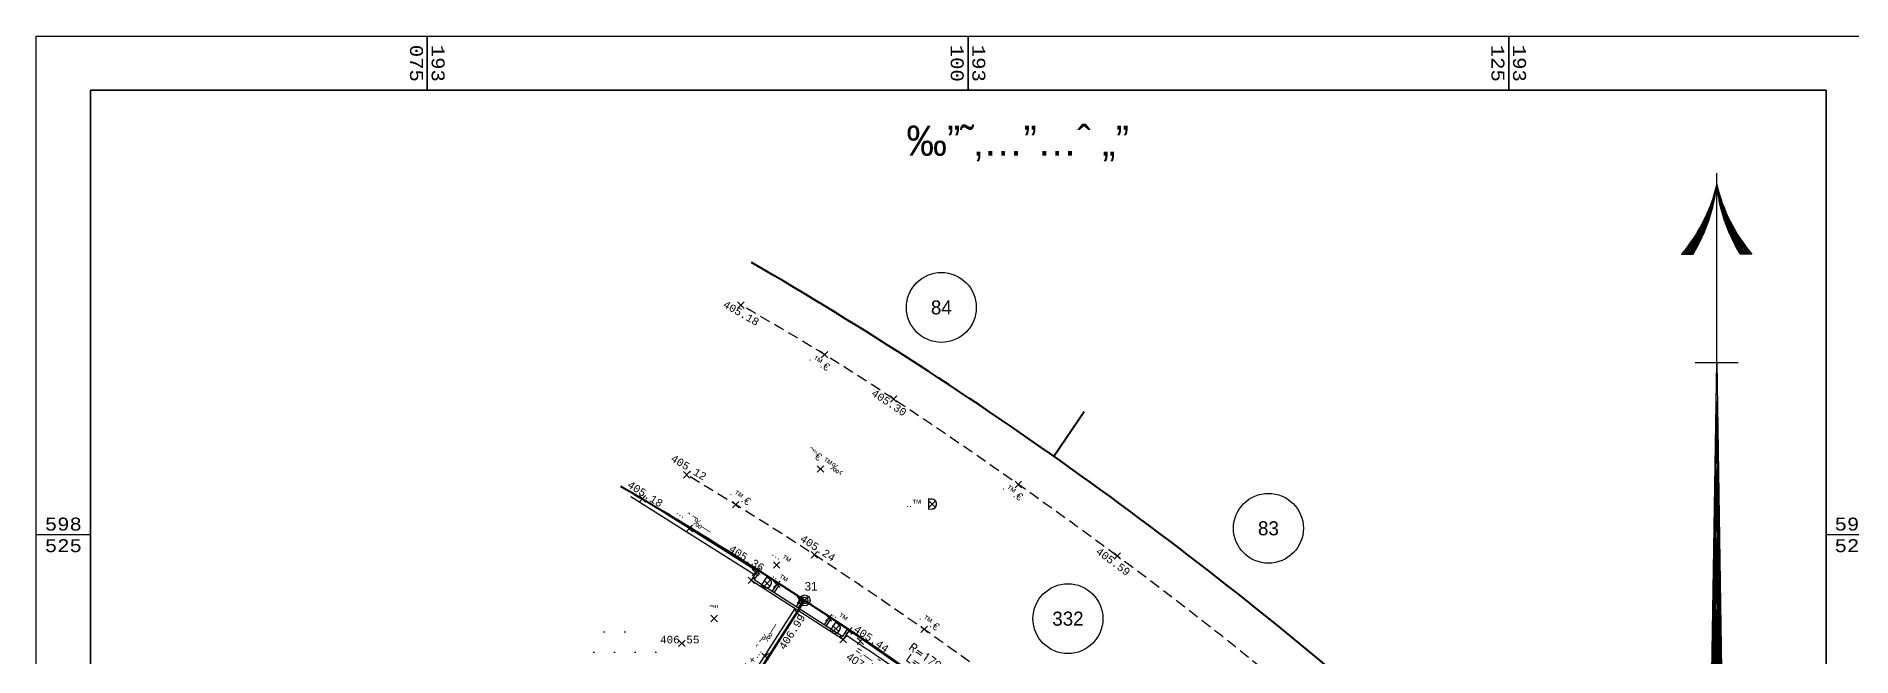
# Model space of a CAD drawing. Extents: x 193057 to 193206, y 598463 to 598548.
# Drawn here: x 193056.9 to 193140.9, y 598519.4 to 598548.1 of the extents above; entities that cross this region are included whole.
import ezdxf
from ezdxf.enums import TextEntityAlignment as Align

# ---------------------------------------------------------------- set-up
doc = ezdxf.new("R2010")
doc.units = 0
doc.header["$PDMODE"] = 3
doc.header["$PDSIZE"] = 0.15
doc.linetypes.add('DASHED', pattern=[0.75, 0.5, -0.25])
doc.linetypes.add('DASHED2', pattern=[0.375, 0.25, -0.125])
for name, color, linetype in [('0-GV-MS', 10, 'Continuous'), ('1', 7, 'Continuous'), ('111', 7, 'Continuous'), ('1201', 7, 'Continuous'), ('1202', 7, 'Continuous'), ('AS', 6, 'DASHED2'), ('BP', 12, 'Continuous'), ('DIM', 115, 'Continuous'), ('ENH', 2, 'Continuous'), ('ES', 3, 'Continuous'), ('ES-L', 3, 'DASHED'), ('KIR', 32, 'Continuous'), ('logo', 7, 'Continuous'), ('MAIM', 150, 'Continuous'), ('OVI-KIR', 7, 'Continuous'), ('POCODE', 3, 'Continuous'), ('POELEV', 7, 'Continuous'), ('RIZUF', 10, 'Continuous'), ('VAR', 7, 'Continuous')]:
    doc.layers.add(name, color=color, linetype=linetype)
doc.layers.add('GVUL', color=220, linetype='Continuous', lineweight=40)
for name, color, linetype, plot in [('PO', 2, 'Continuous', False), ('PONAME', 4, 'Continuous', False), ('Vp', 6, 'Continuous', False)]:
    doc.layers.add(name, color=color, linetype=linetype, plot=plot)
doc.styles.add('Border_Coord', font='monotxt.shx')
doc.styles.add('HEBTXT', font='hebtxt.shx')
doc.styles.add('M', font='monotxt')
doc.styles.add('ROMANC', font='romanc')
doc.styles.add('SYASTRO', font='SYASTRO')
doc.styles.add('TRHEBTXT', font='HEBTXT.SHX')
doc.dimstyles.new('GV-INSIDE', dxfattribs={"dimtxt": 0.37, "dimasz": 0, "dimexe": 0.18, "dimexo": 0.0625, "dimgap": 0, "dimtad": 0, "dimzin": 0, "dimtxsty": 'ROMANC', "dimblk": 'NONE', "dimcen": 0, "dimse1": 1, "dimse2": 1, "dimsd1": 1, "dimsd2": 1, "dimclrd": 256, "dimclrt": 256, "dimaunit": 1, "dimazin": 0, "dimtfac": 1, "dimtofl": 0, "dimtmove": 2, "dimatfit": 3, "dimldrblk": 'NONE', "dimfxl": 0, "dimtolj": 1, "dimtzin": 0, "dimarcsym": 0})
doc.dimstyles.new('GV-TOTAL', dxfattribs={"dimtxt": 0.45, "dimasz": 0, "dimexe": 0.18, "dimexo": 0.0625, "dimgap": 0.25, "dimtad": 1, "dimzin": 0, "dimtxsty": 'ROMANC', "dimblk": 'NONE', "dimcen": 0, "dimse1": 1, "dimse2": 1, "dimsd1": 1, "dimsd2": 1, "dimclrd": 256, "dimclrt": 256, "dimaunit": 1, "dimazin": 0, "dimtfac": 1, "dimtofl": 0, "dimtmove": 2, "dimatfit": 3, "dimldrblk": 'NONE', "dimfxl": 0, "dimtolj": 1, "dimtzin": 0, "dimarcsym": 0})

# ---------------------------------------------------------------- blocks, each defined once
blk = doc.blocks.new('*U18')
at = {"layer": 'PO'}
blk.add_point((0, 0), dxfattribs=at)
at = {"color": 0, "style": 'HEBTXT', "flags": 8}
blk.add_attdef('DESC', (0.046, -0.587), '', height=0.375, dxfattribs=at)
at = {"layer": 'POELEV', "color": 0, "style": 'HEBTXT'}
blk.add_attdef('ELEV', text='', height=0.375, dxfattribs=at).set_placement((1.423, -1.061), align=Align.RIGHT)
at = {"layer": 'PONAME', "color": 6, "style": 'HEBTXT'}
blk.add_attdef('NAME', (-0.002, 0.664), '', height=0.35, dxfattribs=at)
blk = doc.blocks.new('POKIR')
at = {"layer": 'PO', "color": 30}
blk.add_point((0, 0), dxfattribs=at)
at = {"layer": 'POELEV', "style": 'M'}
blk.add_attdef('ELEV', text='', height=0.35, dxfattribs=at).set_placement((0.81, 0), align=Align.RIGHT)
at = {"layer": 'PONAME', "color": 30, "style": 'HEBTXT'}
blk.add_attdef('NAME', (0, 0.36), '', height=0.4, dxfattribs=at)
blk = doc.blocks.new('PO0')
at = {"layer": 'PO'}
blk.add_point((0, 0), dxfattribs=at)
at = {"layer": 'POCODE', "style": 'HEBTXT'}
blk.add_attdef('CODE', text='', height=0.4, dxfattribs=at).set_placement((0, -0.562), align=Align.CENTER)
at = {"layer": 'POELEV', "style": 'M'}
blk.add_attdef('ELEV', text='', height=0.35, dxfattribs=at).set_placement((0.81, 0), align=Align.RIGHT)
at = {"layer": 'PONAME', "color": 0, "style": 'HEBTXT'}
blk.add_attdef('NAME', (0, 0.36), '', height=0.4, dxfattribs=at)
blk = doc.blocks.new('POES')
at = {"layer": 'PO', "color": 3}
blk.add_point((0, 0), dxfattribs=at)
at = {"layer": 'POELEV', "style": 'M'}
blk.add_attdef('ELEV', text='', height=0.35, dxfattribs=at).set_placement((0.81, 0), align=Align.RIGHT)
at = {"layer": 'PONAME', "color": 3, "style": 'HEBTXT'}
blk.add_attdef('NAME', (0, 0.36), '', height=0.4, dxfattribs=at)
blk = doc.blocks.new('ES')
at = {"layer": 'PO'}
blk.add_point((0, 0), dxfattribs=at)
at = {"color": 0, "style": 'HEBTXT', "flags": 8}
blk.add_attdef('BORDER_TYPE', text='', height=0.35, dxfattribs=at).set_placement((0, 0.25), align=Align.CENTER)
blk = doc.blocks.new('RKAS')
at = {"layer": 'PO'}
blk.add_point((0, 0), dxfattribs=at)
at = {"color": 0, "style": 'HEBTXT', "flags": 8}
blk.add_attdef('ROAD_TYPE', text='', height=0.35, dxfattribs=at).set_placement((0, 0.25), align=Align.CENTER)
blk = doc.blocks.new('MSM')
at = {"layer": 'PO'}
blk.add_point((0, 0), dxfattribs=at)
at = {"color": 0, "style": 'SYASTRO'}
blk.add_text('D', height=0.525, dxfattribs=at).set_placement((0, 0), align=Align.MIDDLE)
at = {"color": 0, "style": 'HEBTXT', "flags": 8}
blk.add_attdef('TXT', text='', height=0.35, dxfattribs=at).set_placement((-0.478, -0.141), align=Align.RIGHT)
at = {"layer": 'POELEV', "color": 0, "style": 'HEBTXT'}
blk.add_attdef('ELEV', text='', height=0.35, dxfattribs=at).set_placement((0.733, -0.699), align=Align.RIGHT)
at = {"layer": 'PONAME', "style": 'HEBTXT'}
blk.add_attdef('NAME', (0.299, 0.279), '', height=0.4, dxfattribs=at)
blk = doc.blocks.new('SAFAR')
at = {"layer": 'PO'}
blk.add_point((0, 0), dxfattribs=at)
at = {"color": 0, "style": 'HEBTXT', "flags": 8}
blk.add_attdef('COVER_TYPE', text='', height=0.35, dxfattribs=at).set_placement((0, 0.25), align=Align.CENTER)
blk = doc.blocks.new('KIRBT')
at = {"layer": 'PO'}
blk.add_point((0, 0), dxfattribs=at)
at = {"color": 0, "style": 'HEBTXT', "flags": 8}
blk.add_attdef('KIR_TYPE', text='', height=0.35, dxfattribs=at).set_placement((0, 0.25), align=Align.CENTER)
at = {"layer": 'OVI-KIR', "color": 0, "style": 'HEBTXT', "flags": 9}
blk.add_attdef('KIR_OVI', text='', height=0.35, dxfattribs=at).set_placement((-1.483, 0.25), align=Align.RIGHT)
blk = doc.blocks.new('*D78')
at = {"layer": 'Defpoints', "color": 0}
for p in [(193092.445, 598521.968), (193092.512, 598522.063), (193102.959, 598514.478)]:
    blk.add_point(p, dxfattribs=at)
at = {"layer": 'DIM', "insert": (193098.077, 598518.752), "char_height": 0.37, "attachment_point": 5, "rotation": 324.53198, "style": 'ROMANC'}
blk.add_mtext('\\A1;L=12.91', dxfattribs=at)
blk = doc.blocks.new('_None')
blk = doc.blocks.new('*D82')
at = {"layer": 'Defpoints', "color": 0}
for p in [(193092.224, 598522.11), (193092.445, 598521.968), (193080.362, 598503.185)]:
    blk.add_point(p, dxfattribs=at)
at = {"layer": 'DIM', "insert": (193085.747, 598512.998), "char_height": 0.45, "attachment_point": 5, "rotation": 57.2487, "style": 'ROMANC'}
blk.add_mtext('\\A1;-22,33- ', dxfattribs=at)
blk = doc.blocks.new('ANOT0')
blk = doc.blocks.new('ZAFTZR')
at = {"layer": '1', "color": 0}
for p, q in [((0, 16.25), (0, 25)), ((-1, 16.25), (1, 16.25)), ((0, 13.07), (0, 14.454)), ((0, 9.891), (0, 11.288)), ((0, 6.711), (0, 8.111)), ((0, 3.532), (0, 4.801)), ((0, 0.248), (0, 1.545))]:
    blk.add_line(p, q, dxfattribs=at)
for points in [[(0, 24.5, -0.11921), (-1.623, 21.263), (-1.088, 21.263, 0.112254)], [(0, 24.5, 0.11921), (1.623, 21.263), (1.088, 21.263, -0.112254)], [(-0.169, 23.727, -0.089871), (-1.516, 21.313), (-1.116, 21.313, 0.085346)], [(0.169, 23.727, 0.089871), (1.516, 21.313), (1.116, 21.313, -0.085346)], [(-0.419, 22.967, -0.060659), (-1.411, 21.363), (-1.145, 21.363, 0.0581)], [(0.419, 22.967, 0.060659), (1.411, 21.363), (1.145, 21.363, -0.0581)], [(-0.755, 22.222, -0.03122), (-1.308, 21.413), (-1.173, 21.413, 0.030167)], [(0.755, 22.222, 0.03122), (1.308, 21.413), (1.173, 21.413, -0.030167)]]:
    blk.add_lwpolyline(points, format="xyb", close=True, dxfattribs=at)
for points in [[(0, 16.25), (0.256, -0.002), (-0.256, -0.002)], [(0, 13.07), (0.205, 0.048), (-0.205, 0.048)], [(0, 9.891), (0.154, 0.098), (-0.154, 0.098)], [(0, 6.711), (0.103, 0.148), (-0.103, 0.148)], [(0, 3.532), (0.052, 0.198), (-0.052, 0.198)]]:
    blk.add_lwpolyline(points, close=True, dxfattribs=at)
for centre, radius, start, end in [((-7.629, 25.763), 7.732, 344.73203, 348.06712), ((7.629, 25.763), 7.732, 191.93288, 195.26797), ((-7.575, 25.747), 7.677, 338.76918, 342.05861), ((7.575, 25.747), 7.677, 197.94139, 201.23082), ((-7.358, 25.61), 7.421, 326.02118, 329.95868), ((-7.722, 25.809), 7.836, 332.75606, 335.67346), ((7.722, 25.809), 7.836, 204.32654, 207.24394), ((7.358, 25.61), 7.421, 210.04132, 213.97882)]:
    blk.add_arc(centre, radius, start, end, dxfattribs=at)
blk = doc.blocks.new('1202')
at = {"layer": '1201'}
blk.add_lwpolyline([(5, 0), (-5, 0)], dxfattribs=at)
at = {"layer": '1201', "style": 'Border_Coord', "width": 1.1}
for tag, p in [('C1', (0, 2)), ('C2', (0, -2))]:
    blk.add_attdef(tag, text='', height=2.4, dxfattribs=at).set_placement(p, align=Align.MIDDLE)
blk = doc.blocks.new('*U91')
at = {"layer": '1201'}
h = blk.add_hatch(dxfattribs=at)
h.set_pattern_fill('_USER', color=256, scale=25, angle=90, style=0, pattern_type=0)
h.set_pattern_definition([(90, (0, 0), (-25, 2e-15), [])])
h.paths.add_polyline_path([(193059.422, 598465.318), (193059.422, 598545.568), (193139.672, 598545.568), (193139.672, 598465.318)], flags=17)
h.paths.add_polyline_path([(193059.422, 598548.068), (193139.672, 598548.068), (193139.672, 598545.568), (193139.672, 598465.318), (193139.672, 598462.818), (193059.422, 598462.818), (193059.422, 598465.318), (193059.422, 598545.568)])
h = blk.add_hatch(dxfattribs=at)
h.set_pattern_fill('_USER', color=256, scale=25, style=0, pattern_type=0)
h.set_pattern_definition([(0, (0, 0), (0, 25), [])])
h.paths.add_polyline_path([(193059.422, 598465.318), (193059.422, 598545.568), (193139.672, 598545.568), (193139.672, 598465.318)], flags=17)
h.paths.add_polyline_path([(193059.422, 598465.318), (193056.922, 598465.318), (193056.922, 598545.568), (193059.422, 598545.568), (193139.672, 598545.568), (193142.172, 598545.568), (193142.172, 598465.318), (193139.672, 598465.318)])
at = {"layer": '1201', "flags": 128}
blk.add_lwpolyline([(193059.422, 598465.318), (193059.422, 598545.568), (193139.672, 598545.568), (193139.672, 598465.318)], close=True, dxfattribs=at)
at = {"layer": '1202', "color": 0, "flags": 128}
blk.add_lwpolyline([(193056.922, 598462.818), (193056.922, 598548.068), (193142.172, 598548.068), (193142.172, 598462.818)], close=True, dxfattribs=at)
at = {"layer": '1201', "xscale": 0.25, "yscale": 0.25, "zscale": 0.25, "rotation": 270}
for p, values in [((193075, 598546.818), {'C2': '075', 'C1': '193'}), ((193100, 598546.818), {'C2': '100', 'C1': '193'}), ((193125, 598546.818), {'C2': '125', 'C1': '193'})]:
    blk.add_blockref('1202', p, dxfattribs=at).add_auto_attribs(values)
at = {"layer": '1201', "xscale": 0.25, "yscale": 0.25, "zscale": 0.25}
for p in [(193058.172, 598525), (193140.922, 598525)]:
    blk.add_blockref('1202', p, dxfattribs=at).add_auto_attribs({'C2': '525', 'C1': '598'})
blk = doc.blocks.new('0-number')
blk.add_circle((0, 0), 1.616)
at = {"style": 'TRHEBTXT'}
blk.add_attdef('N', text='', height=0.65, dxfattribs=at).set_placement((0, 0), align=Align.MIDDLE_CENTER)
blk = doc.blocks.new('PO2')
at = {"layer": 'BP'}
for radius in [0.25, 0.15]:
    blk.add_circle((0, 0), radius, dxfattribs=at)
at = {"layer": 'PO'}
blk.add_point((0, 0), dxfattribs=at)
at = {"layer": 'BP', "style": 'HEBTXT'}
blk.add_attdef('NAME', (0, 0.45), '', height=0.4, dxfattribs=at)
at = {"layer": 'POELEV', "style": 'M'}
blk.add_attdef('ELEV', text='', height=0.35, dxfattribs=at).set_placement((0.81, 0), align=Align.RIGHT)
blk = doc.blocks.new('*D95')
at = {"layer": 'Defpoints', "color": 0}
for p in [(193092.445, 598521.968), (193092.512, 598522.063), (193102.959, 598514.478)]:
    blk.add_point(p, dxfattribs=at)
at = {"layer": 'DIM', "insert": (193098.343, 598519.153), "char_height": 0.37, "attachment_point": 5, "rotation": 324.53198, "style": 'ROMANC'}
blk.add_mtext('\\A1;R=179.00', dxfattribs=at)
blk = doc.blocks.new('SMSHT')
at = {"layer": 'PO'}
blk.add_point((0, 0), dxfattribs=at)
at = {"color": 0, "style": 'HEBTXT', "flags": 8}
blk.add_attdef('COVER_TYPE', text='', height=0.35, dxfattribs=at).set_placement((0, 0.25), align=Align.CENTER)

msp = doc.modelspace()

# ---------------------------------------------------------------- hatches: boundary and pattern name
at = {"layer": 'VAR'}
h = msp.add_hatch(dxfattribs=at)
h.set_pattern_fill('DOTS', color=256, scale=0.6, style=0)
h.paths.add_polyline_path([(193077.11, 598510.99), (193083.492, 598521.075), (193086.85, 598518.95), (193080.468, 598508.865)])

# ---------------------------------------------------------------- linework, layer by layer
at = {"layer": 'ES-L'}
for points in [[(193131.131, 598502.547, 0.043887), (193106.903, 598524.019, 0.012412), (193096.562, 598531.287, 0.018392), (193089.493, 598535.631, -4.176606)], [(193086.991, 598527.776, -0.02653), (193102.481, 598517.337), (193105.271, 598517.701), (193111.733, 598512.459), (193118.001, 598506.851), (193126.346, 598498.679), (193128.824, 598496.073)]]:
    msp.add_lwpolyline(points, format="xyb", dxfattribs=at)
at = {"layer": 'GVUL'}
msp.add_lwpolyline([(193119.399, 598516.521, 0.047482), (193089.982, 598537.609, 0.047482)], format="xyb", dxfattribs=at)
msp.add_lwpolyline([(193103.965, 598528.635), (193105.373, 598530.701)], dxfattribs=at)
at = {"layer": 'GVUL', "flags": 128}
msp.add_lwpolyline([(193092.445, 598521.969, 0.013969), (193083.946, 598527.239, 0.013969)], format="xyb", dxfattribs=at)
msp.add_lwpolyline([(193081.559, 598487.903, 0.121893), (193101.152, 598497.086), (193103.686, 598499.302, 0.460371), (193102.959, 598514.478, 0.018197), (193092.445, 598521.969), (193080.362, 598503.185)], format="xyb", close=True, dxfattribs=at)
at = {"layer": 'KIR', "flags": 128}
for points in [[(193090.126, 598523.149), (193084.414, 598526.767)], [(193090.233, 598523.318), (193084.521, 598526.936)], [(193091.159, 598522.713), (193090.952, 598522.392)], [(193091.243, 598522.659), (193091.036, 598522.338)], [(193080.292, 598503.408), (193082.632, 598507.039), (193085.612, 598511.618), (193092.004, 598521.595)], [(193092.263, 598522.002), (193092.059, 598521.678)], [(193092.347, 598521.948), (193092.144, 598521.625)], [(193080.46, 598503.3), (193082.8, 598506.93), (193085.78, 598511.51), (193092.172, 598521.487)], [(193093.559, 598521.166), (193093.352, 598520.845)], [(193093.643, 598521.112), (193093.436, 598520.791)]]:
    msp.add_lwpolyline(points, dxfattribs=at)
at = {"layer": 'KIR'}
for points in [[(193090.325, 598523.251), (193090.241, 598523.305), (193089.98, 598522.9), (193094.236, 598520.156), (193094.497, 598520.561), (193094.413, 598520.615)], [(193090.325, 598523.251), (193090.118, 598522.93), (193094.206, 598520.294), (193094.413, 598520.615)], [(193091.243, 598522.659), (193091.159, 598522.713)], [(193092.347, 598521.947), (193092.263, 598522.002)], [(193093.643, 598521.112), (193093.559, 598521.166)]]:
    msp.add_lwpolyline(points, dxfattribs=at)
for radius, end in [(132.057, 57.33262), (131.757, 56.25116)]:
    msp.add_arc((193021.166, 598410.801), radius, 51.72926, end, dxfattribs=at)
at = {"layer": 'logo'}
msp.add_lwpolyline([(193059.422, 598465.318), (193139.672, 598465.318), (193139.672, 598545.568), (193059.422, 598545.568)], close=True, dxfattribs=at)
at = {"layer": 'Vp', "flags": 128}
msp.add_lwpolyline([(193056.922, 598462.818), (193056.922, 598548.068), (193205.629, 598548.068), (193205.629, 598462.818)], close=True, dxfattribs=at)

# ---------------------------------------------------------------- block references
at = {"layer": '0-GV-MS'}
for name, p, values in [('0-number', (193098.768, 598535.524), {'N': '84'}), ('0-number', (193113.889, 598525.304), {'N': '83'}), ('PO2', (193092.445, 598521.969), {'NAME': '31'}), ('0-number', (193104.62, 598521.123), {'N': '332'})]:
    msp.add_blockref(name, p, dxfattribs=at).add_auto_attribs(values)
at = {"layer": '1'}
msp.add_blockref('ZAFTZR', (193134.614, 598516.732), dxfattribs=at)
at = {"layer": '111'}
ref = msp.add_blockref('ANOT0', (193099.312, 598545.166), dxfattribs=dict(at, xscale=0.8662499999991269, yscale=0.8662499999991269, zscale=0.8662499999991269))
ref.add_attrib('TEXT', '‰”˜‚…”…ˆ „”', dxfattribs={"layer": '0', "color": 7, "height": 1.4, "style": 'HEBTXT', "flags": 8}).set_placement((193107.447, 598542.537), align=Align.RIGHT)
at = {"layer": '1202'}
msp.add_blockref('*U91', (0, 0), dxfattribs=at)
at = {"layer": 'AS'}
ref = msp.add_blockref('RKAS', (193093.178, 598528.044), dxfattribs=dict(at, rotation=326.566217923847))
ref.add_attrib('ROAD_TYPE', 'ˆ”‘€ ™‰‹', dxfattribs={"layer": '0', "color": 0, "height": 0.35, "rotation": 326.56622, "style": 'HEBTXT'}).set_placement((193093.316, 598528.252), align=Align.CENTER)
at = {"layer": 'ENH'}
ref = msp.add_blockref('PO0', (193086.77, 598519.98, 406.55), dxfattribs=at)
ref.add_attrib('ELEV', '406.55', dxfattribs={"layer": 'POELEV', "height": 0.35, "style": 'M'}).set_placement((193087.58, 598519.98, 406.55), align=Align.RIGHT)
at = {"layer": 'ES'}
ref = msp.add_blockref('POES', (193089.493, 598535.631, 405.18), dxfattribs=at)
ref.add_attrib('ELEV', '405.18', dxfattribs={"layer": 'POELEV', "height": 0.35, "rotation": 330.29791, "style": 'M'}).set_placement((193090.215, 598534.657, 405.18), align=Align.RIGHT)
ref = msp.add_blockref('ES', (193093.367, 598533.339), dxfattribs=dict(at, rotation=327.8052931160609))
ref.add_attrib('BORDER_TYPE', '.™.€', dxfattribs={"layer": '0', "color": 0, "height": 0.35, "rotation": 327.80529, "style": 'HEBTXT'}).set_placement((193093.047, 598532.832), align=Align.CENTER)
ref = msp.add_blockref('POES', (193096.562, 598531.287, 405.3), dxfattribs=at)
ref.add_attrib('ELEV', '405.30', dxfattribs={"layer": 'POELEV', "height": 0.35, "rotation": 326.31801, "style": 'M'}).set_placement((193097.01, 598530.469, 405.3), align=Align.RIGHT)
ref = msp.add_blockref('POES', (193086.991, 598527.776, 405.12), dxfattribs=at)
ref.add_attrib('ELEV', '405.12', dxfattribs={"layer": 'POELEV', "height": 0.35, "rotation": 328.82611, "style": 'M'}).set_placement((193087.773, 598527.501, 405.12), align=Align.RIGHT)
ref = msp.add_blockref('ES', (193102.323, 598527.333), dxfattribs=dict(at, rotation=324.3857107384413))
ref.add_attrib('BORDER_TYPE', '.™.€', dxfattribs={"layer": '0', "color": 0, "height": 0.35, "rotation": 324.38571, "style": 'HEBTXT'}).set_placement((193101.973, 598526.845), align=Align.CENTER)
ref = msp.add_blockref('ES', (193089.258, 598526.394), dxfattribs=dict(at, rotation=328.0693517120653))
ref.add_attrib('BORDER_TYPE', '.™.€', dxfattribs={"layer": '0', "color": 0, "height": 0.35, "rotation": 328.06935, "style": 'HEBTXT'}).set_placement((193089.39, 598526.606), align=Align.CENTER)
ref = msp.add_blockref('POES', (193092.896, 598524.076, 405.24), dxfattribs=at)
ref.add_attrib('ELEV', '405.24', dxfattribs={"layer": 'POELEV', "height": 0.35, "rotation": 326.76726, "style": 'M'}).set_placement((193093.72, 598523.744, 405.24), align=Align.RIGHT)
ref = msp.add_blockref('POES', (193106.903, 598524.019, 405.59), dxfattribs=at)
ref.add_attrib('ELEV', '405.59', dxfattribs={"layer": 'POELEV', "height": 0.35, "rotation": 323.43743, "style": 'M'}).set_placement((193107.334, 598523.082, 405.59), align=Align.RIGHT)
ref = msp.add_blockref('ES', (193097.972, 598520.626), dxfattribs=dict(at, rotation=324.5393748638672))
ref.add_attrib('BORDER_TYPE', '.™.€', dxfattribs={"layer": '0', "color": 0, "height": 0.35, "rotation": 324.53937, "style": 'HEBTXT'}).set_placement((193098.117, 598520.829), align=Align.CENTER)
at = {"layer": 'KIR'}
ref = msp.add_blockref('POKIR', (193084.943, 598526.668, 405.18), dxfattribs=at)
ref.add_attrib('ELEV', '405.18', dxfattribs={"layer": 'POELEV', "height": 0.35, "rotation": 327.65513, "style": 'M'}).set_placement((193085.75, 598526.259, 405.18), align=Align.RIGHT)
ref = msp.add_blockref('KIRBT', (193087.112, 598525.294), dxfattribs=dict(at, rotation=327.6551333299611))
ref.add_attrib('KIR_TYPE', '…ˆ ˜‰—', dxfattribs={"layer": '0', "color": 0, "height": 0.35, "rotation": 327.65513, "style": 'HEBTXT'}).set_placement((193087.246, 598525.506), align=Align.CENTER)
ref = msp.add_blockref('POKIR', (193090.233, 598523.318, 405.36), dxfattribs=at)
ref.add_attrib('ELEV', '405.36', dxfattribs={"layer": 'POELEV', "height": 0.35, "rotation": 327.65513, "style": 'M'}).set_placement((193090.44, 598523.29, 405.36), align=Align.RIGHT)
for p in [(193090.17, 598523.259, 405.34), (193089.98, 598522.9, 406.87), (193091.16, 598522.714, 405.37), (193092.251, 598521.983, 405.47), (193093.556, 598521.162, 405.44), (193094.23, 598520.16, 407.02)]:
    msp.add_blockref('POKIR', p, dxfattribs=at)
ref = msp.add_blockref('POKIR', (193092.11, 598521.39, 406.99), dxfattribs=at)
ref.add_attrib('ELEV', '406.99', dxfattribs={"layer": 'POELEV', "height": 0.35, "rotation": 57.35279, "style": 'M'}).set_placement((193092.5, 598521.181, 406.99), align=Align.RIGHT)
ref = msp.add_blockref('KIRBT', (193090.624, 598519.38), dxfattribs=dict(at, rotation=57.35279011379388))
ref.add_attrib('KIR_TYPE', '•’ ˜ƒ‚+…ˆ ˜‰—', dxfattribs={"layer": '0', "color": 0, "height": 0.35, "rotation": 57.35279, "style": 'HEBTXT'}).set_placement((193090.413, 598519.515), align=Align.CENTER)
ref = msp.add_blockref('POKIR', (193094.497, 598520.561, 405.44), dxfattribs=at)
ref.add_attrib('ELEV', '405.44', dxfattribs={"layer": 'POELEV', "height": 0.35, "rotation": 325.91981, "style": 'M'}).set_placement((193096.189, 598519.533, 405.44), align=Align.RIGHT)
ref = msp.add_blockref('*U18', (193095.024, 598520.084, 407.34), dxfattribs=dict(at, rotation=325.9198063641646))
ref.add_attrib('ELEV', '407.34', dxfattribs={"layer": 'POELEV', "color": 0, "height": 0.375, "rotation": 325.91981, "style": 'HEBTXT'}).set_placement((193095.608, 598518.408, 407.34), align=Align.RIGHT)
ref.add_attrib('DESC', '=.—.˜', (193094.733, 598519.572, 407.34), dxfattribs={"layer": '0', "color": 0, "height": 0.375, "rotation": 325.91981, "style": 'HEBTXT'})
at = {"layer": 'MAIM'}
ref = msp.add_blockref('MSM', (193098.345, 598526.423), dxfattribs=at)
ref.add_attrib('TXT', '..™', dxfattribs={"layer": '0', "color": 0, "height": 0.35, "style": 'HEBTXT'}).set_placement((193097.867, 598526.282), align=Align.RIGHT)
ref = msp.add_blockref('MSM', (193090.702, 598522.755, 405.44), dxfattribs=dict(at, rotation=327.1898862158645))
ref.add_attrib('TXT', '..™', dxfattribs={"layer": '0', "color": 0, "height": 0.35, "rotation": 327.18989, "style": 'HEBTXT'}).set_placement((193091.543, 598522.667, 405.44), align=Align.RIGHT)
ref = msp.add_blockref('MSM', (193093.885, 598520.663, 405.62), dxfattribs=dict(at, rotation=327.1900000000001))
ref.add_attrib('TXT', '..™', dxfattribs={"layer": '0', "color": 0, "height": 0.35, "rotation": 327.19, "style": 'HEBTXT'}).set_placement((193094.3, 598520.87, 405.62), align=Align.RIGHT)
at = {"layer": 'RIZUF'}
ref = msp.add_blockref('SMSHT', (193091.156, 598523.607), dxfattribs=dict(at, rotation=327.9680802972728))
ref.add_attrib('COVER_TYPE', '…™', dxfattribs={"layer": '0', "color": 0, "height": 0.35, "rotation": 327.96808, "style": 'HEBTXT'}).set_placement((193091.289, 598523.819), align=Align.CENTER)
at = {"layer": 'VAR'}
ref = msp.add_blockref('SAFAR', (193088.265, 598521.132), dxfattribs=at)
ref.add_attrib('COVER_TYPE', '˜”’', dxfattribs={"layer": '0', "color": 0, "height": 0.35, "style": 'HEBTXT'}).set_placement((193088.265, 598521.382), align=Align.CENTER)

# ---------------------------------------------------------------- dimensions: what is measured, and where the dimension line sits
at = {"layer": 'DIM'}
dim = msp.add_aligned_dim(p1=(193080.362, 598503.185), p2=(193092.445, 598521.968), distance=0.262, dimstyle='GV-TOTAL', override={"dimpost": '-<>- '}, dxfattribs=at)
dim.commit()
dim.dimension.update_dxf_attribs({"geometry": '*D82', "text_midpoint": (193085.747, 598512.998)})
for text, picture, middle in [('L=12.91', '*D78', (193098.077, 598518.752)), ('R=179.00', '*D95', (193098.343, 598519.153))]:
    dim = msp.add_linear_dim(base=(193092.512, 598522.063), p1=(193102.959, 598514.478), p2=(193092.445, 598521.968), angle=144.53198, text=text, dimstyle='GV-INSIDE', override={"dimpost": ' <> '}, dxfattribs=at)
    dim.commit()
    dim.dimension.update_dxf_attribs({"geometry": picture, "text_midpoint": middle, "dimtype": 129})

doc.saveas('drawing.dxf')
